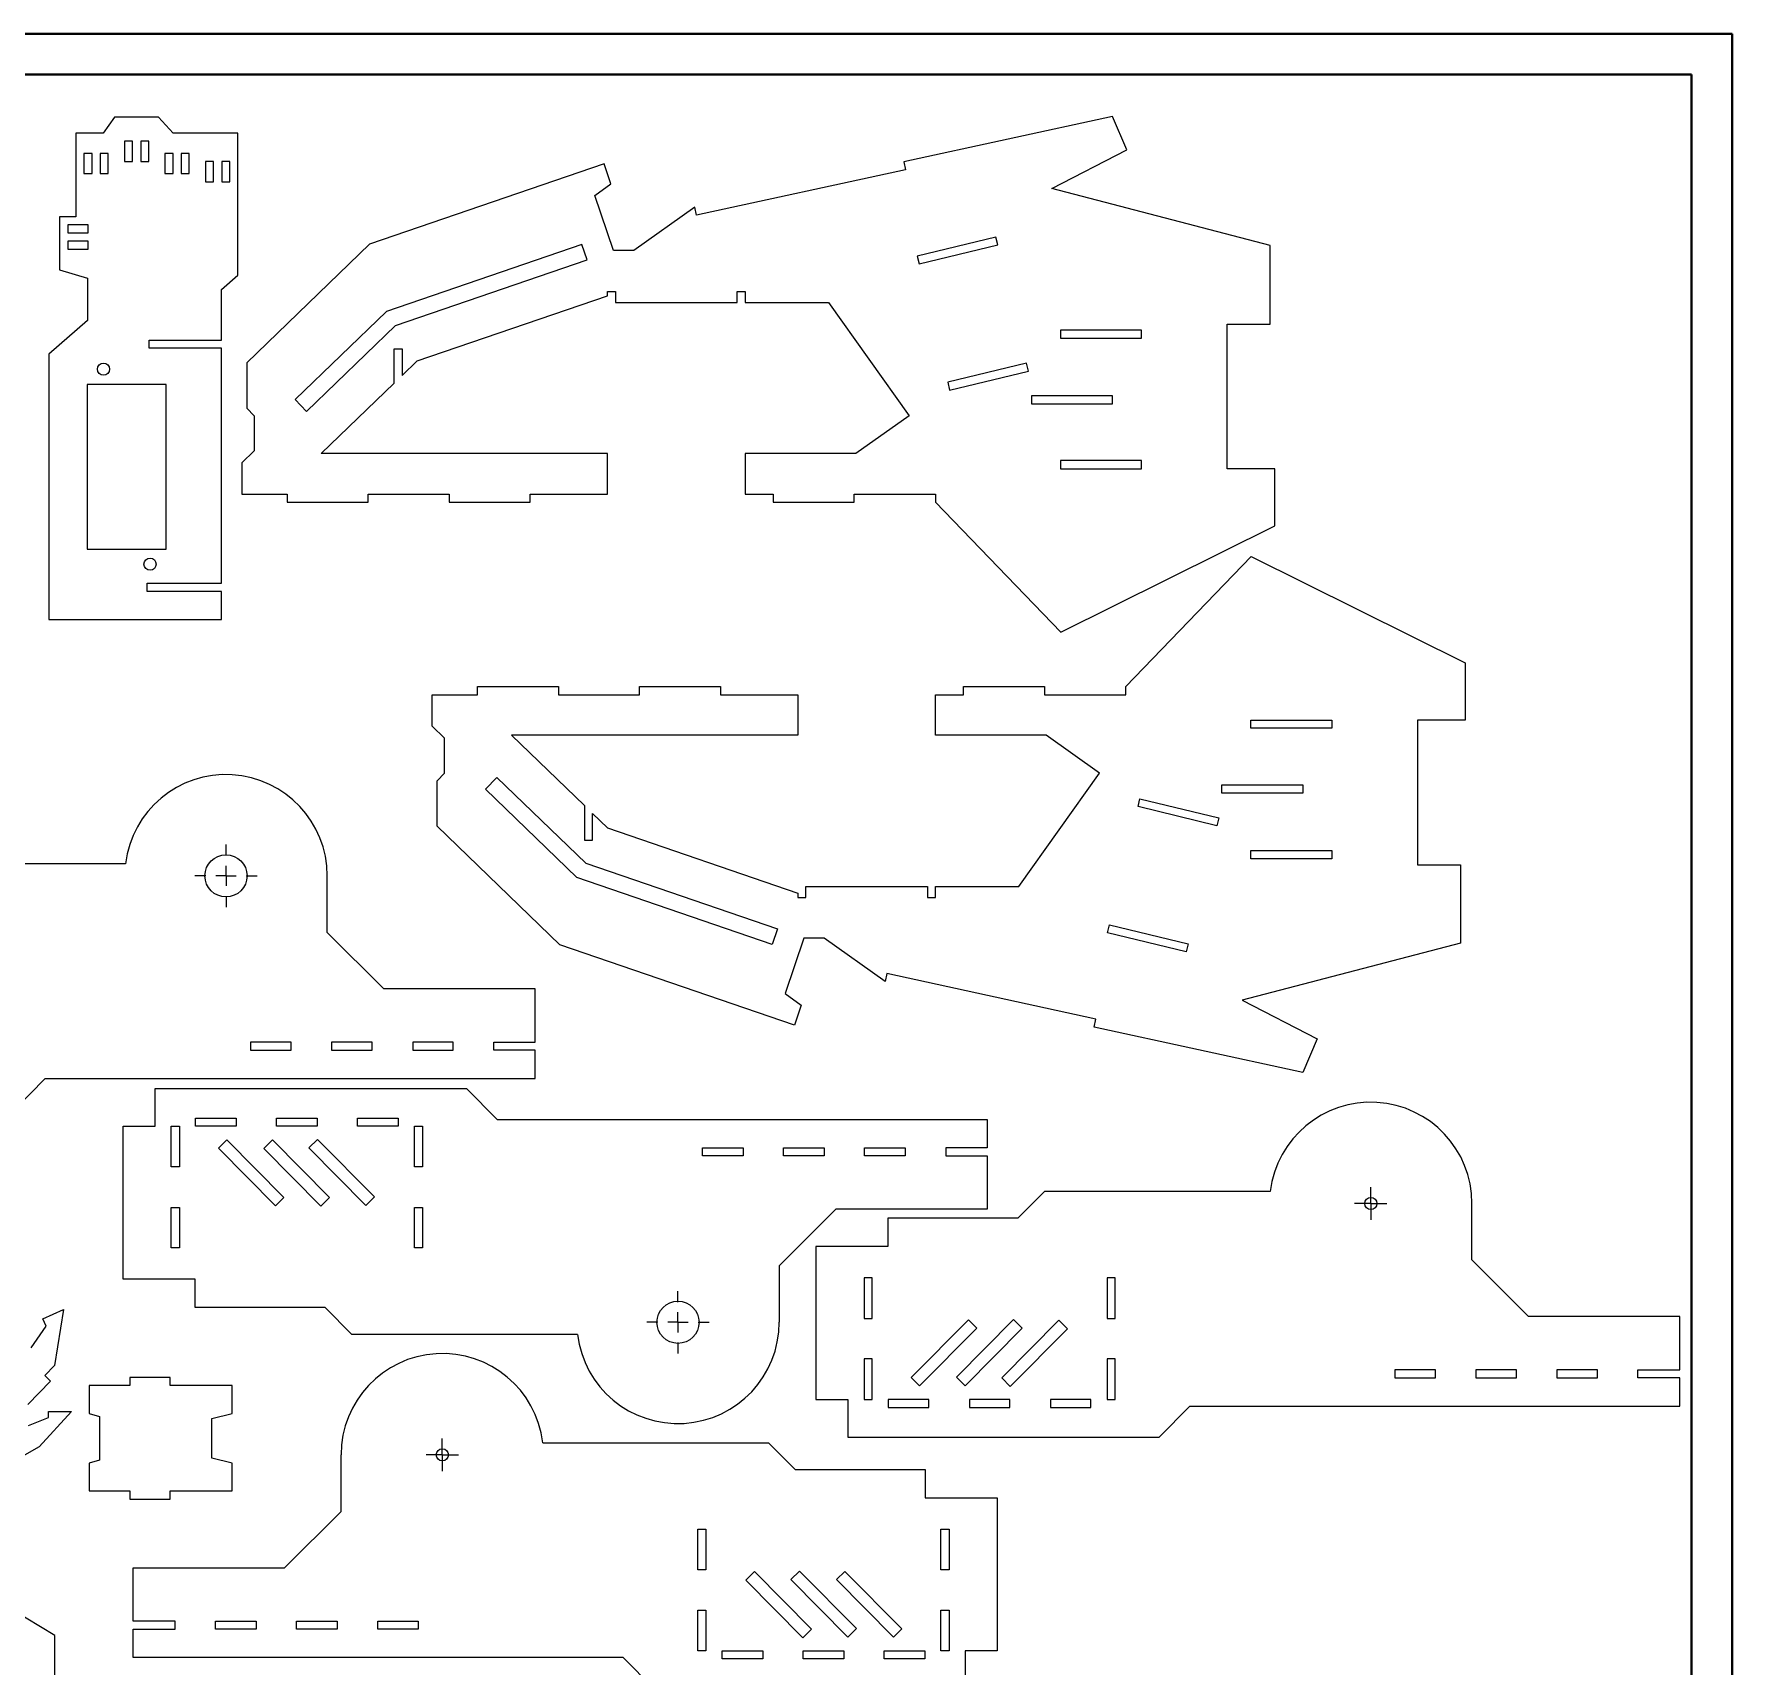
# Model space of a CAD drawing. Header units: millimetres. Extents: x 0 to 1189, y 0 to 841.
# Drawn here: x 770 to 1189.1, y 438.6 to 841.2 of the extents above; entities that cross this region are included whole.
import ezdxf

# ---------------------------------------------------------------- set-up
doc = ezdxf.new("R2010")
doc.units = ezdxf.units.MM

# ---------------------------------------------------------------- blocks, each defined once
blk = doc.blocks.new('SW_CENTERMARKSYMBOL_131')
at = {"color": 0, "linetype": 'Continuous', "lineweight": 0}
for p, q in [((0, 5), (0, 7.7)), ((-5, 0), (-7.7, 0)), ((0, 0), (-2.5, 0)), ((0, 0), (0, 2.5)), ((0, 0), (0, -2.5)), ((0, 0), (2.5, 0)), ((5, 0), (7.7, 0)), ((0, -5), (0, -7.7))]:
    blk.add_line(p, q, dxfattribs=at)
blk = doc.blocks.new('SW_CENTERMARKSYMBOL_132')
at = {"color": 0, "linetype": 'Continuous', "lineweight": 0}
for p, q in [((0, 5), (0, 7.7)), ((-5, 0), (-7.7, 0)), ((0, 0), (-2.5, 0)), ((0, 0), (0, 2.5)), ((0, 0), (0, -2.5)), ((0, 0), (2.5, 0)), ((5, 0), (7.7, 0)), ((0, -5), (0, -7.7))]:
    blk.add_line(p, q, dxfattribs=at)
blk = doc.blocks.new('SW_CENTERMARKSYMBOL_133')
at = {"color": 0, "linetype": 'Continuous', "lineweight": 0}
for p, q in [((-2.5, 0), (-4, 0)), ((0, 0), (-2.5, 0)), ((0, 2.5), (0, 4)), ((0, 0), (0, 2.5)), ((0, 0), (0, -2.5)), ((0, 0), (2.5, 0)), ((2.5, 0), (4, 0)), ((0, -2.5), (0, -4))]:
    blk.add_line(p, q, dxfattribs=at)
blk = doc.blocks.new('SW_CENTERMARKSYMBOL_134')
at = {"color": 0, "linetype": 'Continuous', "lineweight": 0}
for p, q in [((-2.5, 0), (-4, 0)), ((0, 0), (-2.5, 0)), ((0, 2.5), (0, 4)), ((0, 0), (0, 2.5)), ((0, 0), (0, -2.5)), ((0, 0), (2.5, 0)), ((2.5, 0), (4, 0)), ((0, -2.5), (0, -4))]:
    blk.add_line(p, q, dxfattribs=at)

msp = doc.modelspace()

# ---------------------------------------------------------------- linework, layer by layer
at = {"color": 7, "linetype": 'Continuous', "lineweight": 40}
for p, q in [((0.08, 841.21), (1189.08, 841.21)), ((1189.08, 0.21), (1189.08, 841.21)), ((25.08, 831.21), (1179.08, 831.21)), ((1179.08, 10.21), (1179.08, 831.21))]:
    msp.add_line(p, q, dxfattribs=at)
at = {"color": 7, "linetype": 'Continuous', "lineweight": 15}
for p, q in [((789.9, 820.66), (787.11, 816.76)), ((800.75, 820.66), (789.9, 820.66)), ((804.35, 816.76), (800.75, 820.66)), ((1036.16, 820.89), (984.66, 809.68)), ((1039.76, 812.63), (1036.16, 820.89)), ((780.35, 816.76), (780.35, 796.14)), ((787.11, 816.76), (780.35, 816.76)), ((794.35, 814.76), (792.35, 814.76)), ((792.35, 814.76), (792.35, 809.76)), ((794.35, 809.76), (794.35, 814.76)), ((798.35, 814.76), (796.35, 814.76)), ((796.35, 814.76), (796.35, 809.76)), ((798.35, 809.76), (798.35, 814.76)), ((820.35, 816.76), (804.35, 816.76)), ((820.35, 781.76), (820.35, 816.76)), ((784.35, 811.76), (782.35, 811.76)), ((782.35, 811.76), (782.35, 806.76)), ((784.35, 806.76), (784.35, 811.76)), ((788.35, 811.76), (786.35, 811.76)), ((786.35, 811.76), (786.35, 806.76)), ((788.35, 806.76), (788.35, 811.76)), ((792.35, 809.76), (794.35, 809.76)), ((796.35, 809.76), (798.35, 809.76)), ((804.35, 811.76), (802.35, 811.76)), ((802.35, 811.76), (802.35, 806.76)), ((804.35, 806.76), (804.35, 811.76)), ((808.35, 811.76), (806.35, 811.76)), ((806.35, 811.76), (806.35, 806.76)), ((808.35, 806.76), (808.35, 811.76)), ((814.35, 809.76), (812.35, 809.76)), ((812.35, 809.76), (812.35, 804.76)), ((814.35, 804.76), (814.35, 809.76)), ((818.35, 809.76), (816.35, 809.76)), ((816.35, 809.76), (816.35, 804.76)), ((818.35, 804.76), (818.35, 809.76)), ((910.73, 809.18), (852.8, 789.36)), ((912.41, 804.25), (910.73, 809.18)), ((984.66, 809.68), (985.09, 807.73)), ((1021.2, 803.06), (1039.76, 812.63)), ((782.35, 806.76), (784.35, 806.76)), ((786.35, 806.76), (788.35, 806.76)), ((802.35, 806.76), (804.35, 806.76)), ((806.35, 806.76), (808.35, 806.76)), ((812.35, 804.76), (814.35, 804.76)), ((816.35, 804.76), (818.35, 804.76)), ((985.09, 807.73), (933.54, 796.5)), ((908.4, 801.41), (912.41, 804.25)), ((913.06, 787.79), (908.4, 801.41)), ((1075.06, 789.01), (1021.2, 803.06)), ((933.12, 798.46), (918.05, 787.79)), ((933.54, 796.5), (933.12, 798.46)), ((776.35, 796.14), (776.35, 783)), ((780.35, 796.14), (776.35, 796.14)), ((783.35, 794.14), (778.35, 794.14)), ((778.35, 794.14), (778.35, 792.14)), ((778.35, 792.14), (783.35, 792.14)), ((783.35, 792.14), (783.35, 794.14)), ((778.35, 790.14), (778.35, 788.14)), ((783.35, 790.14), (778.35, 790.14)), ((778.35, 788.14), (783.35, 788.14)), ((783.35, 788.14), (783.35, 790.14)), ((852.8, 789.36), (822.51, 760.12)), ((905.26, 789.28), (857.05, 772.79)), ((906.56, 785.48), (905.26, 789.28)), ((1007.42, 791.13), (987.99, 786.42)), ((988.46, 784.48), (1007.9, 789.18)), ((1007.9, 789.18), (1007.42, 791.13)), ((1075.06, 769.65), (1075.06, 789.01)), ((859.22, 769.29), (906.56, 785.48)), ((918.05, 787.79), (913.06, 787.79)), ((987.99, 786.42), (988.46, 784.48)), ((776.35, 783), (783.23, 780.95)), ((783.23, 780.95), (783.23, 770.56)), ((816.27, 778.21), (820.35, 781.76)), ((816.27, 765.71), (816.27, 778.21)), ((864.56, 760.55), (911.56, 776.62)), ((911.56, 777.71), (913.56, 777.71)), ((911.56, 776.62), (911.56, 777.71)), ((913.56, 777.71), (913.56, 775)), ((943.56, 777.71), (945.56, 777.71)), ((943.56, 775), (943.56, 777.71)), ((945.56, 777.71), (945.56, 775)), ((857.05, 772.79), (834.5, 751.03)), ((913.56, 775), (943.56, 775)), ((945.56, 775), (966.13, 775)), ((966.13, 775), (985.98, 747.01)), ((783.23, 770.56), (773.68, 762.26)), ((837.3, 748.13), (859.22, 769.29)), ((1043.32, 768.15), (1023.32, 768.15)), ((1023.32, 768.15), (1023.32, 766.15)), ((1043.32, 766.15), (1043.32, 768.15)), ((1064.46, 769.65), (1075.06, 769.65)), ((1064.46, 733.97), (1064.46, 769.65)), ((798.47, 765.71), (816.27, 765.71)), ((798.47, 763.71), (798.47, 765.71)), ((816.27, 763.71), (798.47, 763.71)), ((816.27, 705.71), (816.27, 763.71)), ((858.87, 763.55), (860.87, 763.55)), ((858.87, 755.06), (858.87, 763.55)), ((860.87, 763.55), (860.87, 756.99)), ((1023.32, 766.15), (1043.32, 766.15)), ((773.68, 762.26), (773.68, 696.76)), ((822.51, 760.12), (822.51, 748.92)), ((860.87, 756.99), (864.56, 760.55)), ((1014.95, 760.02), (995.51, 755.32)), ((1015.42, 758.08), (1014.95, 760.02)), ((802.66, 754.77), (783.16, 754.77)), ((783.16, 754.77), (783.16, 714.17)), ((802.66, 714.17), (802.66, 754.77)), ((840.9, 737.71), (858.87, 755.06)), ((995.51, 755.32), (995.98, 753.38)), ((995.98, 753.38), (1015.42, 758.08)), ((834.5, 751.03), (837.3, 748.13)), ((1036.17, 751.97), (1016.17, 751.97)), ((1016.17, 751.97), (1016.17, 749.97)), ((1036.17, 749.97), (1036.17, 751.97)), ((822.51, 748.92), (824.35, 747.01)), ((824.35, 747.01), (824.35, 738.43)), ((985.98, 747.01), (972.86, 737.71)), ((1016.17, 749.97), (1036.17, 749.97)), ((824.35, 738.43), (821.28, 735.46)), ((911.56, 737.71), (840.9, 737.71)), ((911.56, 727.71), (911.56, 737.71)), ((945.56, 737.71), (945.56, 727.71)), ((972.86, 737.71), (945.56, 737.71)), ((821.28, 735.46), (821.28, 727.71)), ((1043.32, 735.97), (1023.32, 735.97)), ((1023.32, 735.97), (1023.32, 733.97)), ((1023.32, 733.97), (1043.32, 733.97)), ((1043.32, 733.97), (1043.32, 735.97)), ((1076.22, 733.97), (1064.46, 733.97)), ((1076.22, 719.87), (1076.22, 733.97)), ((821.28, 727.71), (832.47, 727.71)), ((832.47, 727.71), (832.47, 725.71)), ((832.47, 725.71), (852.47, 725.71)), ((852.47, 727.71), (872.47, 727.71)), ((852.47, 725.71), (852.47, 727.71)), ((872.47, 727.71), (872.47, 725.71)), ((872.47, 725.71), (892.47, 725.71)), ((892.47, 727.71), (911.56, 727.71)), ((892.47, 725.71), (892.47, 727.71)), ((945.56, 727.71), (952.47, 727.71)), ((952.47, 727.71), (952.47, 725.71)), ((952.47, 725.71), (972.47, 725.71)), ((972.47, 727.71), (992.47, 727.71)), ((972.47, 725.71), (972.47, 727.71)), ((992.47, 727.71), (992.47, 725.71)), ((992.47, 725.71), (1023.44, 693.63)), ((1023.44, 693.63), (1076.22, 719.87)), ((783.16, 714.17), (802.66, 714.17)), ((1039.44, 680.22), (1070.4, 712.31)), ((1070.4, 712.31), (1123.19, 686.07)), ((797.93, 705.71), (816.27, 705.71)), ((797.93, 703.71), (797.93, 705.71)), ((816.27, 703.71), (797.93, 703.71)), ((816.27, 696.76), (816.27, 703.71)), ((773.68, 696.76), (816.27, 696.76)), ((1123.19, 686.07), (1123.19, 671.97)), ((879.44, 678.22), (879.44, 680.22)), ((879.44, 680.22), (899.44, 680.22)), ((899.44, 680.22), (899.44, 678.22)), ((919.44, 678.22), (919.44, 680.22)), ((919.44, 680.22), (939.44, 680.22)), ((939.44, 680.22), (939.44, 678.22)), ((999.44, 678.22), (999.44, 680.22)), ((999.44, 680.22), (1019.44, 680.22)), ((1019.44, 680.22), (1019.44, 678.22)), ((1039.44, 678.22), (1039.44, 680.22)), ((868.25, 670.47), (868.25, 678.22)), ((868.25, 678.22), (879.44, 678.22)), ((899.44, 678.22), (919.44, 678.22)), ((939.44, 678.22), (958.53, 678.22)), ((958.53, 678.22), (958.53, 668.22)), ((992.53, 668.22), (992.53, 678.22)), ((992.53, 678.22), (999.44, 678.22)), ((1019.44, 678.22), (1039.44, 678.22)), ((1070.29, 669.97), (1070.29, 671.97)), ((1070.29, 671.97), (1090.29, 671.97)), ((1090.29, 671.97), (1090.29, 669.97)), ((1123.19, 671.97), (1111.43, 671.97)), ((1111.43, 671.97), (1111.43, 636.28)), ((871.32, 667.51), (868.25, 670.47)), ((871.32, 658.92), (871.32, 667.51)), ((958.53, 668.22), (887.87, 668.22)), ((887.87, 668.22), (905.84, 650.88)), ((1019.83, 668.22), (992.53, 668.22)), ((1032.95, 658.92), (1019.83, 668.22)), ((1090.29, 669.97), (1070.29, 669.97)), ((869.48, 657.02), (871.32, 658.92)), ((1013.1, 630.94), (1032.95, 658.92)), ((869.48, 645.81), (869.48, 657.02)), ((881.47, 654.91), (884.27, 657.81)), ((904.02, 633.15), (881.47, 654.91)), ((884.27, 657.81), (906.19, 636.65)), ((1063.14, 655.97), (1083.14, 655.97)), ((1063.14, 653.97), (1063.14, 655.97)), ((1083.14, 653.97), (1063.14, 653.97)), ((1083.14, 655.97), (1083.14, 653.97)), ((905.84, 650.88), (905.84, 642.39)), ((1042.48, 650.62), (1042.95, 652.56)), ((1061.92, 645.91), (1042.48, 650.62)), ((1042.95, 652.56), (1062.39, 647.86)), ((899.77, 616.57), (869.48, 645.81)), ((907.84, 642.39), (907.84, 648.95)), ((907.84, 648.95), (911.53, 645.39)), ((911.53, 645.39), (958.53, 629.31)), ((1062.39, 647.86), (1061.92, 645.91)), ((905.84, 642.39), (907.84, 642.39)), ((1070.29, 637.78), (1070.29, 639.78)), ((1070.29, 639.78), (1090.29, 639.78)), ((1090.29, 637.78), (1070.29, 637.78)), ((1090.29, 639.78), (1090.29, 637.78)), ((792.61, 636.54), (736.9, 636.54)), ((842.39, 619.6), (842.39, 633.55)), ((952.23, 616.66), (904.02, 633.15)), ((906.19, 636.65), (953.53, 620.45)), ((1111.43, 636.28), (1122.03, 636.28)), ((1122.03, 636.28), (1122.03, 616.93)), ((958.53, 629.31), (958.53, 628.22)), ((960.53, 628.22), (960.53, 630.94)), ((960.53, 630.94), (990.53, 630.94)), ((990.53, 630.94), (990.53, 628.22)), ((992.53, 628.22), (992.53, 630.94)), ((992.53, 630.94), (1013.1, 630.94)), ((958.53, 628.22), (960.53, 628.22)), ((990.53, 628.22), (992.53, 628.22)), ((953.53, 620.45), (952.23, 616.66)), ((1034.96, 619.51), (1035.43, 621.46)), ((1035.43, 621.46), (1054.86, 616.75)), ((856.34, 605.66), (842.39, 619.6)), ((957.7, 596.76), (899.77, 616.57)), ((960.03, 618.15), (955.37, 604.53)), ((965.02, 618.15), (960.03, 618.15)), ((980.09, 607.48), (965.02, 618.15)), ((1054.39, 614.81), (1034.96, 619.51)), ((1054.86, 616.75), (1054.39, 614.81)), ((1122.03, 616.93), (1068.17, 602.88)), ((980.51, 609.43), (980.09, 607.48)), ((1032.06, 598.21), (980.51, 609.43)), ((893.69, 605.66), (856.34, 605.66)), ((893.69, 592.53), (893.69, 605.66)), ((955.37, 604.53), (959.38, 601.69)), ((959.38, 601.69), (957.7, 596.76)), ((1068.17, 602.88), (1086.73, 593.31)), ((1031.63, 596.26), (1032.06, 598.21)), ((1083.13, 585.04), (1031.63, 596.26)), ((823.48, 592.53), (823.48, 590.53)), ((833.48, 592.53), (823.48, 592.53)), ((833.48, 590.53), (833.48, 592.53)), ((853.48, 592.53), (843.48, 592.53)), ((843.48, 592.53), (843.48, 590.53)), ((853.48, 590.53), (853.48, 592.53)), ((873.48, 592.53), (863.48, 592.53)), ((863.48, 592.53), (863.48, 590.53)), ((873.48, 590.53), (873.48, 592.53)), ((883.48, 592.53), (893.69, 592.53)), ((883.48, 590.53), (883.48, 592.53)), ((1086.73, 593.31), (1083.13, 585.04)), ((823.48, 590.53), (833.48, 590.53)), ((843.48, 590.53), (853.48, 590.53)), ((863.48, 590.53), (873.48, 590.53)), ((893.69, 590.53), (883.48, 590.53)), ((893.69, 583.56), (893.69, 590.53)), ((765.19, 575.87), (772.8, 583.56)), ((772.8, 583.56), (893.69, 583.56)), ((799.89, 571.78), (799.89, 581.11)), ((799.89, 581.11), (876.73, 581.11)), ((876.73, 581.11), (884.35, 573.42)), ((792.02, 534.07), (792.02, 571.78)), ((792.02, 571.78), (799.89, 571.78)), ((803.89, 571.78), (805.89, 571.78)), ((803.89, 561.78), (803.89, 571.78)), ((805.89, 571.78), (805.89, 561.78)), ((809.89, 573.78), (819.89, 573.78)), ((809.89, 571.78), (809.89, 573.78)), ((819.89, 571.78), (809.89, 571.78)), ((819.89, 573.78), (819.89, 571.78)), ((829.89, 573.78), (839.89, 573.78)), ((829.89, 571.78), (829.89, 573.78)), ((839.89, 571.78), (829.89, 571.78)), ((839.89, 573.78), (839.89, 571.78)), ((849.89, 573.78), (859.89, 573.78)), ((849.89, 571.78), (849.89, 573.78)), ((859.89, 571.78), (849.89, 571.78)), ((859.89, 573.78), (859.89, 571.78)), ((863.89, 571.78), (865.89, 571.78)), ((863.89, 561.78), (863.89, 571.78)), ((865.89, 571.78), (865.89, 561.78)), ((884.35, 573.42), (1005.24, 573.42)), ((1005.24, 573.42), (1005.24, 566.45)), ((815.57, 566.39), (817.62, 568.43)), ((829.65, 552.17), (815.57, 566.39)), ((817.62, 568.43), (831.7, 554.2)), ((826.76, 566.31), (828.89, 568.42)), ((840.83, 552.09), (826.76, 566.31)), ((828.89, 568.42), (842.96, 554.2)), ((837.88, 566.45), (840.01, 568.56)), ((851.95, 552.23), (837.88, 566.45)), ((840.01, 568.56), (854.08, 554.34)), ((935.02, 566.45), (945.02, 566.45)), ((935.02, 564.45), (935.02, 566.45)), ((945.02, 566.45), (945.02, 564.45)), ((955.02, 566.45), (965.02, 566.45)), ((955.02, 564.45), (955.02, 566.45)), ((965.02, 566.45), (965.02, 564.45)), ((975.02, 566.45), (985.02, 566.45)), ((975.02, 564.45), (975.02, 566.45)), ((985.02, 566.45), (985.02, 564.45)), ((1005.24, 566.45), (995.02, 566.45)), ((995.02, 566.45), (995.02, 564.45)), ((805.89, 561.78), (803.89, 561.78)), ((865.89, 561.78), (863.89, 561.78)), ((945.02, 564.45), (935.02, 564.45)), ((965.02, 564.45), (955.02, 564.45)), ((985.02, 564.45), (975.02, 564.45)), ((995.02, 564.45), (1005.24, 564.45)), ((1005.24, 564.45), (1005.24, 551.32)), ((831.7, 554.2), (829.65, 552.17)), ((842.96, 554.2), (840.83, 552.09)), ((854.08, 554.34), (851.95, 552.23)), ((1019.41, 555.73), (1012.85, 549.1)), ((1075.12, 555.73), (1019.41, 555.73)), ((803.89, 551.78), (805.89, 551.78)), ((803.89, 541.78), (803.89, 551.78)), ((805.89, 551.78), (805.89, 541.78)), ((863.89, 551.78), (865.89, 551.78)), ((863.89, 541.78), (863.89, 551.78)), ((865.89, 551.78), (865.89, 541.78)), ((967.88, 551.32), (953.93, 537.37)), ((1005.24, 551.32), (967.88, 551.32)), ((980.74, 549.1), (980.74, 542.1)), ((1012.85, 549.1), (980.74, 549.1)), ((1124.9, 538.8), (1124.9, 552.74)), ((805.89, 541.78), (803.89, 541.78)), ((865.89, 541.78), (863.89, 541.78)), ((962.99, 542.1), (962.99, 504.39)), ((980.74, 542.1), (962.99, 542.1)), ((953.93, 537.37), (953.93, 523.43)), ((1138.84, 524.85), (1124.9, 538.8)), ((809.78, 534.07), (792.02, 534.07)), ((809.78, 527.07), (809.78, 534.07)), ((974.86, 534.39), (974.86, 524.39)), ((976.86, 534.39), (974.86, 534.39)), ((976.86, 524.39), (976.86, 534.39)), ((1034.86, 534.39), (1034.86, 524.39)), ((1036.86, 534.39), (1034.86, 534.39)), ((1036.86, 524.39), (1036.86, 534.39)), ((772.24, 524.26), (777.32, 526.58)), ((773.06, 522.48), (772.24, 524.26)), ((777.32, 526.58), (775.1, 512.79)), ((841.88, 527.07), (809.78, 527.07)), ((848.44, 520.44), (841.88, 527.07)), ((974.86, 524.39), (976.86, 524.39)), ((1000.61, 524), (986.53, 509.78)), ((1011.79, 524.08), (997.72, 509.86)), ((1002.67, 521.96), (1000.61, 524)), ((1022.91, 523.94), (1008.84, 509.72)), ((1013.92, 521.96), (1011.79, 524.08)), ((1025.04, 521.83), (1022.91, 523.94)), ((1034.86, 524.39), (1036.86, 524.39)), ((1176.2, 524.85), (1138.84, 524.85)), ((1176.2, 511.72), (1176.2, 524.85)), ((769.34, 517.15), (773.06, 522.48)), ((904.15, 520.44), (848.44, 520.44)), ((988.59, 507.74), (1002.67, 521.96)), ((999.85, 507.75), (1013.92, 521.96)), ((1010.97, 507.61), (1025.04, 521.83)), ((775.1, 512.79), (772.67, 510.29)), ((976.86, 514.39), (974.86, 514.39)), ((974.86, 514.39), (974.86, 504.39)), ((976.86, 504.39), (976.86, 514.39)), ((1036.86, 514.39), (1034.86, 514.39)), ((1034.86, 514.39), (1034.86, 504.39)), ((1036.86, 504.39), (1036.86, 514.39)), ((1105.87, 511.72), (1105.87, 509.72)), ((1115.87, 511.72), (1105.87, 511.72)), ((1115.87, 509.72), (1115.87, 511.72)), ((1135.87, 511.72), (1125.87, 511.72)), ((1125.87, 511.72), (1125.87, 509.72)), ((1135.87, 509.72), (1135.87, 511.72)), ((1155.87, 511.72), (1145.87, 511.72)), ((1145.87, 511.72), (1145.87, 509.72)), ((1155.87, 509.72), (1155.87, 511.72)), ((1165.87, 511.72), (1176.2, 511.72)), ((1165.87, 509.72), (1165.87, 511.72)), ((774.11, 508.89), (768.54, 503.15)), ((772.67, 510.29), (774.11, 508.89)), ((793.66, 507.82), (783.66, 507.82)), ((783.66, 507.82), (783.66, 500.93)), ((793.66, 509.82), (793.66, 507.82)), ((803.66, 509.82), (793.66, 509.82)), ((803.66, 507.82), (803.66, 509.82)), ((818.92, 507.82), (803.66, 507.82)), ((818.92, 500.93), (818.92, 507.82)), ((986.53, 509.78), (988.59, 507.74)), ((997.72, 509.86), (999.85, 507.75)), ((1008.84, 509.72), (1010.97, 507.61)), ((1105.87, 509.72), (1115.87, 509.72)), ((1125.87, 509.72), (1135.87, 509.72)), ((1145.87, 509.72), (1155.87, 509.72)), ((1176.2, 509.72), (1165.87, 509.72)), ((1176.2, 502.75), (1176.2, 509.72)), ((962.99, 504.39), (970.86, 504.39)), ((970.86, 504.39), (970.86, 495.06)), ((974.86, 504.39), (976.86, 504.39)), ((990.86, 504.39), (980.86, 504.39)), ((980.86, 504.39), (980.86, 502.39)), ((990.86, 502.39), (990.86, 504.39)), ((1010.86, 504.39), (1000.86, 504.39)), ((1000.86, 504.39), (1000.86, 502.39)), ((1010.86, 502.39), (1010.86, 504.39)), ((1030.86, 504.39), (1020.86, 504.39)), ((1020.86, 504.39), (1020.86, 502.39)), ((1030.86, 502.39), (1030.86, 504.39)), ((1034.86, 504.39), (1036.86, 504.39)), ((768.63, 497.97), (773.56, 499.98)), ((779.25, 501.43), (771.29, 492.67)), ((773.56, 501.43), (779.25, 501.43)), ((773.56, 499.98), (773.56, 501.43)), ((783.66, 500.93), (786.16, 500.18)), ((786.16, 500.18), (786.16, 489.45)), ((813.9, 499.7), (818.92, 500.93)), ((813.9, 489.94), (813.9, 499.7)), ((980.86, 502.39), (990.86, 502.39)), ((1000.86, 502.39), (1010.86, 502.39)), ((1020.86, 502.39), (1030.86, 502.39)), ((1047.69, 495.06), (1055.31, 502.75)), ((1055.31, 502.75), (1176.2, 502.75)), ((970.86, 495.06), (1047.69, 495.06)), ((771.29, 492.67), (766.55, 490.02)), ((845.81, 476.79), (845.81, 490.74)), ((895.59, 493.73), (951.3, 493.73)), ((951.3, 493.73), (957.86, 487.1)), ((786.16, 489.45), (783.66, 488.71)), ((783.66, 488.71), (783.66, 481.82)), ((818.92, 488.71), (813.9, 489.94)), ((818.92, 481.82), (818.92, 488.71)), ((957.86, 487.1), (989.97, 487.1)), ((989.97, 487.1), (989.97, 480.1)), ((775.18, 446.14), (709.02, 486.07)), ((783.66, 481.82), (793.66, 481.82)), ((793.66, 481.82), (793.66, 479.82)), ((793.66, 479.82), (803.66, 479.82)), ((803.66, 481.82), (818.92, 481.82)), ((803.66, 479.82), (803.66, 481.82)), ((989.97, 480.1), (1007.72, 480.1)), ((1007.72, 480.1), (1007.72, 442.39)), ((831.87, 462.85), (845.81, 476.79)), ((933.85, 472.39), (935.85, 472.39)), ((933.85, 462.39), (933.85, 472.39)), ((935.85, 472.39), (935.85, 462.39)), ((993.85, 472.39), (995.85, 472.39)), ((993.85, 462.39), (993.85, 472.39)), ((995.85, 472.39), (995.85, 462.39)), ((794.51, 462.85), (831.87, 462.85)), ((794.51, 449.72), (794.51, 462.85)), ((935.85, 462.39), (933.85, 462.39)), ((945.67, 459.82), (947.8, 461.93)), ((947.8, 461.93), (961.87, 447.72)), ((956.79, 459.96), (958.92, 462.07)), ((958.92, 462.07), (972.99, 447.86)), ((968.04, 459.96), (970.1, 462)), ((970.1, 462), (984.18, 447.78)), ((995.85, 462.39), (993.85, 462.39)), ((959.74, 445.61), (945.67, 459.82)), ((970.86, 445.75), (956.79, 459.96)), ((982.12, 445.74), (968.04, 459.96)), ((804.84, 449.72), (794.51, 449.72)), ((804.84, 447.72), (804.84, 449.72)), ((814.84, 449.72), (824.84, 449.72)), ((814.84, 447.72), (814.84, 449.72)), ((824.84, 449.72), (824.84, 447.72)), ((834.84, 449.72), (844.84, 449.72)), ((834.84, 447.72), (834.84, 449.72)), ((844.84, 449.72), (844.84, 447.72)), ((854.84, 449.72), (864.84, 449.72)), ((854.84, 447.72), (854.84, 449.72)), ((864.84, 449.72), (864.84, 447.72)), ((933.85, 452.39), (935.85, 452.39)), ((933.85, 442.39), (933.85, 452.39)), ((935.85, 452.39), (935.85, 442.39)), ((993.85, 452.39), (995.85, 452.39)), ((993.85, 442.39), (993.85, 452.39)), ((995.85, 452.39), (995.85, 442.39)), ((775.18, 427.3), (775.18, 446.14)), ((794.51, 440.75), (794.51, 447.72)), ((794.51, 447.72), (804.84, 447.72)), ((824.84, 447.72), (814.84, 447.72)), ((844.84, 447.72), (834.84, 447.72)), ((864.84, 447.72), (854.84, 447.72)), ((961.87, 447.72), (959.74, 445.61)), ((972.99, 447.86), (970.86, 445.75)), ((984.18, 447.78), (982.12, 445.74)), ((915.4, 440.75), (794.51, 440.75)), ((923.02, 433.06), (915.4, 440.75)), ((935.85, 442.39), (933.85, 442.39)), ((939.85, 442.39), (949.85, 442.39)), ((939.85, 440.39), (939.85, 442.39)), ((949.85, 440.39), (939.85, 440.39)), ((949.85, 442.39), (949.85, 440.39)), ((959.85, 442.39), (969.85, 442.39)), ((959.85, 440.39), (959.85, 442.39)), ((969.85, 440.39), (959.85, 440.39)), ((969.85, 442.39), (969.85, 440.39)), ((979.85, 442.39), (989.85, 442.39)), ((979.85, 440.39), (979.85, 442.39)), ((989.85, 440.39), (979.85, 440.39)), ((989.85, 442.39), (989.85, 440.39)), ((995.85, 442.39), (993.85, 442.39)), ((1007.72, 442.39), (999.85, 442.39)), ((999.85, 442.39), (999.85, 433.06))]:
    msp.add_line(p, q, dxfattribs=at)
for centre, radius in [((787.16, 758.52), 1.5), ((798.66, 710.42), 1.5), ((817.41, 633.55), 5.2), ((1099.92, 552.74), 1.5), ((928.95, 523.43), 5.2), ((870.79, 490.74), 1.5)]:
    msp.add_circle(centre, radius, dxfattribs=at)
for centre, start, end in [((817.41, 633.55), 0, 173.1198), ((1099.92, 552.74), 0, 173.1198), ((928.95, 523.43), 186.8802, 0), ((870.79, 490.74), 6.8802, 180)]:
    msp.add_arc(centre, 24.98, start, end, dxfattribs=at)

# ---------------------------------------------------------------- block references
at = {"color": 7, "linetype": 'Continuous', "lineweight": 0}
for name, p in [('SW_CENTERMARKSYMBOL_131', (817.41, 633.55)), ('SW_CENTERMARKSYMBOL_133', (1099.92, 552.74)), ('SW_CENTERMARKSYMBOL_132', (928.95, 523.43)), ('SW_CENTERMARKSYMBOL_134', (870.79, 490.74))]:
    msp.add_blockref(name, p, dxfattribs=at)

doc.saveas('drawing.dxf')
